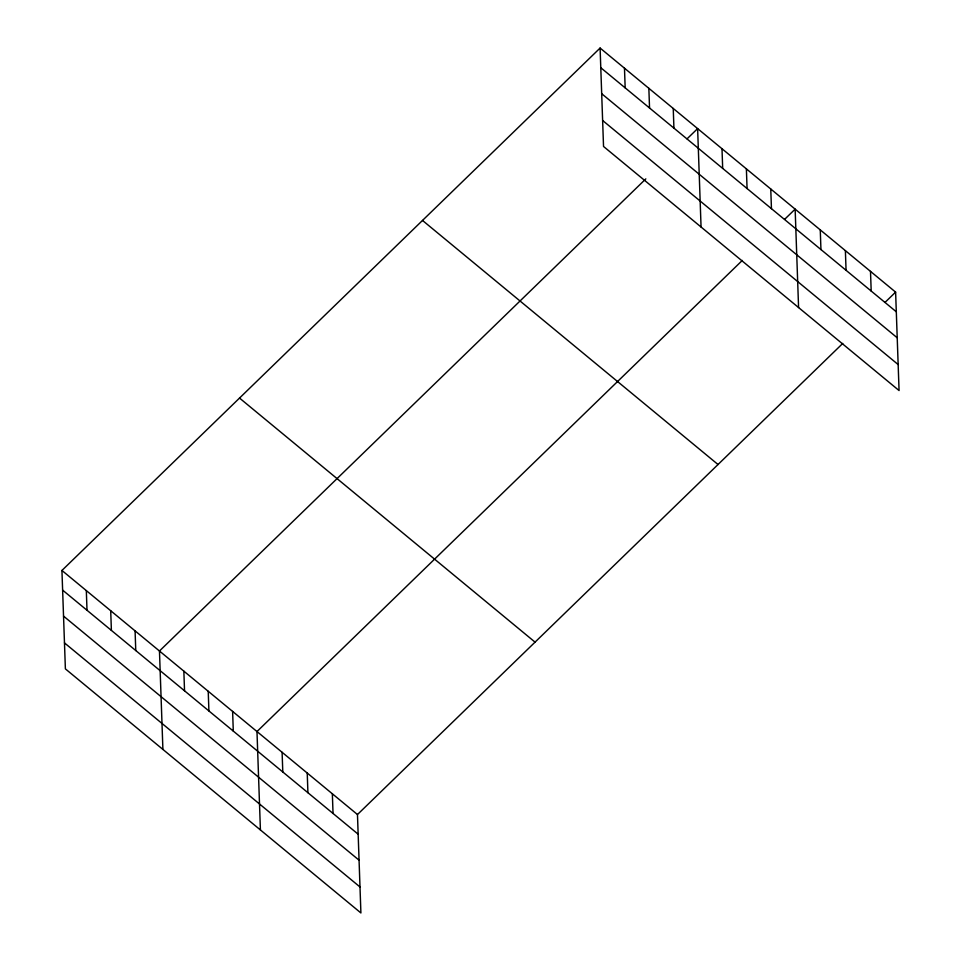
<?xml version="1.0" encoding="UTF-8"?>
<svg xmlns="http://www.w3.org/2000/svg" width="961" height="961" viewBox="0 0 961 961"><rect width="100%" height="100%" fill="white"/><g stroke="black" fill="none" stroke-linecap="round" stroke-linejoin="round"><path stroke-width="1.44" d="M842.761 343.425L357.468 814.532L360.904 912.95L65.384 668.88L61.936 570.462L600.096 48.05L895.616 292.12L899.064 390.538L603.532 146.468L600.096 48.05M645.828 178.878L159.466 651.005L162.902 749.424M687.055 138.852L697.626 128.594L701.062 227.012M742.288 260.443L256.983 731.549L260.419 829.968M784.572 219.396L795.143 209.138L798.579 307.556M885.045 302.379L895.616 292.12M600.781 67.726L896.313 311.796M601.694 93.71L897.214 337.779M602.631 120.485L898.151 364.555M422.504 220.441L718.035 464.523M239.529 398.07L535.061 642.14M61.936 570.462L357.468 814.532M62.633 590.138L358.153 834.208M63.534 616.121L359.066 860.191M64.471 642.897L359.991 886.967M870.498 271.374L871.195 291.051M845.38 250.629L846.064 270.305M820.262 229.883L820.946 249.56M770.758 189.005L771.455 208.681M746.385 168.872L747.069 188.536M721.999 148.727L722.684 168.403M673.241 108.461L673.925 128.137M648.855 88.328L649.54 107.992M624.482 68.183L625.167 87.859M332.35 793.786L333.035 813.462M307.232 773.04L307.916 792.717M282.102 752.295L282.798 771.971M232.61 711.416L233.295 731.093M208.225 691.283L208.909 710.948M183.851 671.138L184.536 690.815M135.081 630.872L135.765 650.549M110.707 610.74L111.392 630.404M86.322 590.595L87.007 610.271"/></g></svg>
